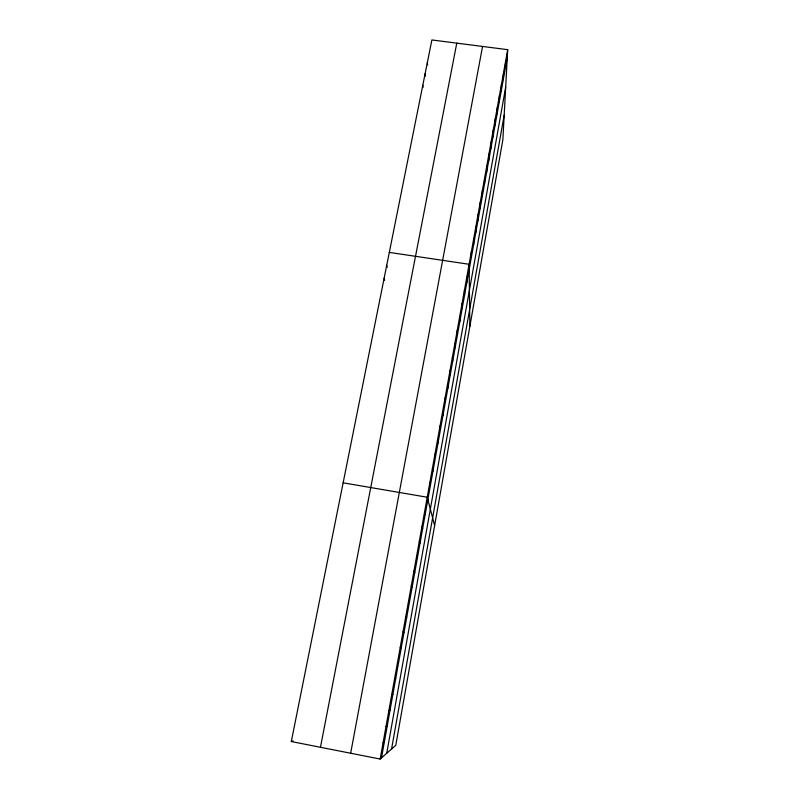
<?xml version="1.0" encoding="UTF-8"?>
<svg xmlns="http://www.w3.org/2000/svg" width="799" height="799" viewBox="0 0 799 799"><rect width="100%" height="100%" fill="white"/><g stroke="black" fill="none" stroke-linecap="round" stroke-linejoin="round"><path stroke-width="1.2" d="M475.814 232.539L475.834 226.836M478.002 220.354L478.052 214.512M480.179 208.239L480.259 202.257M482.346 196.194L482.446 190.092M484.494 184.229L484.623 177.987M486.621 172.344L486.781 165.962M488.748 160.519L488.928 154.017M490.856 148.774L491.065 142.142M492.953 137.088L493.193 130.337M495.04 125.483L495.3 118.602M497.108 113.947L497.397 106.936M499.165 102.472L499.485 95.351M501.213 91.066L501.552 83.825M503.25 79.74L503.61 72.369M505.278 68.464L505.657 60.984M507.695 49.668L502.861 139.755L395.755 745.357L380.144 759.05L291.305 741.542L431.879 39.95L507.695 49.668L380.144 759.05M391.56 749.033L504.189 115.076M381.493 757.871L507.285 57.268M386.746 753.267L505.687 87.151M350.661 753.237L482.556 46.452M320.459 747.285L456.778 43.146M383.081 742.75L384.379 741.812M385.987 726.581L387.245 725.862M388.873 710.521L390.082 710.031M291.305 741.542L293.043 740.923M391.74 694.571L392.908 694.321M394.586 678.741L395.705 678.711M389.313 252.404L469.103 264.279L469.852 326.382M343.141 482.826L427.225 497.238L434.626 525.582M397.413 663.02L398.491 663.21M400.219 647.42L401.258 647.829M403.006 631.919L403.994 632.548M405.772 616.538L406.721 617.367M408.519 601.257L409.428 602.296M411.245 586.086L412.114 587.335M413.952 571.015L414.781 572.474M416.649 556.054L417.438 557.712M419.315 541.203L420.064 543.05M421.972 526.441L422.681 528.489M424.609 511.789L425.278 514.027M429.822 482.786L430.421 485.402M384.149 278.192L384.609 280.229M386.736 265.258L387.185 267.355M432.399 468.434L432.958 471.23M434.966 454.172L435.485 457.158M437.512 440.019L438.002 443.175M440.039 425.947L440.489 429.283M442.546 411.984L442.966 415.49M445.043 398.102L445.433 401.787M447.52 384.319L447.869 388.174M422.821 85.183L423.031 87.58M425.108 73.768L425.308 76.205M449.987 370.626L450.306 374.641M427.375 62.432L427.565 64.909M452.434 357.023L452.713 361.208M454.861 343.51L455.11 347.855M457.278 330.087L457.497 334.591M459.675 316.754L459.854 321.418M462.052 303.51L462.212 308.324M464.419 290.347L464.549 295.32M466.776 277.273L466.866 282.397M471.37 251.725L471.4 257.138M473.607 239.241L473.617 244.804"/></g></svg>
